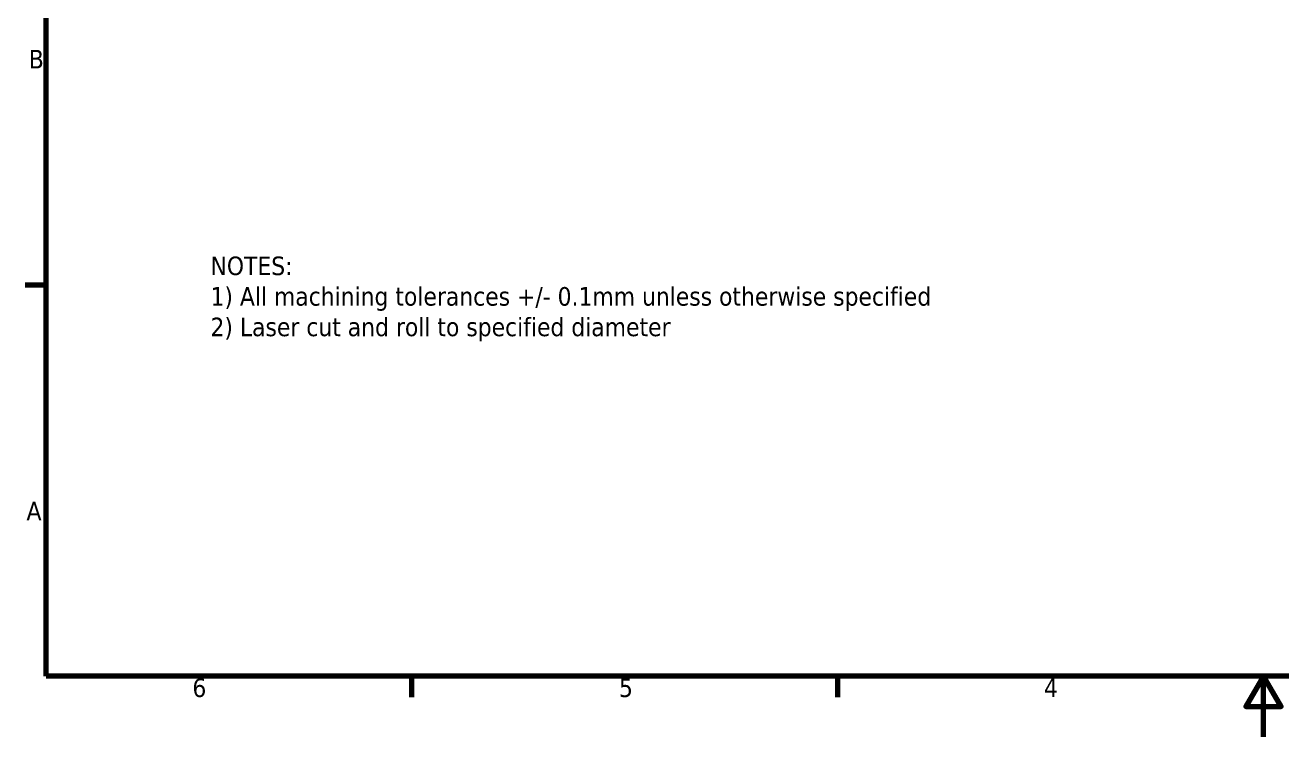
# Model space of a CAD drawing. Header units: millimetres. Extents: x 0 to 4200, y 0 to 2970.
# Drawn here: x 66 to 2130, y 0 to 1170 of the extents above; entities that cross this region are included whole.
import ezdxf

# ---------------------------------------------------------------- set-up
doc = ezdxf.new("R2010")
doc.units = ezdxf.units.MM
doc.header["$LTSCALE"] = 10
doc.layers.add('Border (ANSI)', color=7, linetype='Continuous', lineweight=70)
doc.layers.add('Symbol (ANSI)', color=7, linetype='Continuous', lineweight=25)
doc.styles.add('Note Text (ANSI)', font='tahoma.ttf')

# ---------------------------------------------------------------- blocks, each defined once
blk = doc.blocks.new('Borders Default Border')
at = {"layer": 'Border (ANSI)'}
for p, q in [((10, 74.25), (6.55, 74.25)), ((70, 10), (70, 6.55)), ((140, 10), (140, 6.55))]:
    blk.add_line(p, q, dxfattribs=at)
at = {"layer": 'Border (ANSI)', "flags": 128}
for points in [[(10, 10), (10, 287), (410, 287), (410, 10), (10, 10)], [(210, 0), (210, 10), (207.11, 5), (212.89, 5), (210, 10)]]:
    blk.add_lwpolyline(points, dxfattribs=at)
at = {"layer": 'Border (ANSI)', "char_height": 3.05, "attachment_point": 7, "style": 'Note Text (ANSI)'}
for s, insert in [('B', (7.15, 109.85)), ('A', (6.78, 35.6)), ('6', (34.03, 6.49)), ('5', (104.11, 6.49)), ('4', (173.94, 6.55))]:
    blk.add_mtext(s, dxfattribs=dict(at, insert=insert))

msp = doc.modelspace()

# ---------------------------------------------------------------- block references
at = {"xscale": 10, "yscale": 10, "zscale": 10}
msp.add_blockref('Borders Default Border', (0, 0), dxfattribs=at)

# ---------------------------------------------------------------- texts
at = {"layer": 'Symbol (ANSI)', "insert": (370, 789.358), "char_height": 30.48, "width": 1212.06169, "attachment_point": 1, "line_spacing_factor": 0.987884, "style": 'Note Text (ANSI)'}
msp.add_mtext('{\\fTahoma|b0|i0;NOTES:\\P\\fTahoma|b0|i0;1) All machining tolerances +/- 0.1mm unless otherwise specified\\P\\fTahoma|b0|i0;2) Laser cut and roll to specified diameter}', dxfattribs=at)

doc.saveas('drawing.dxf')
